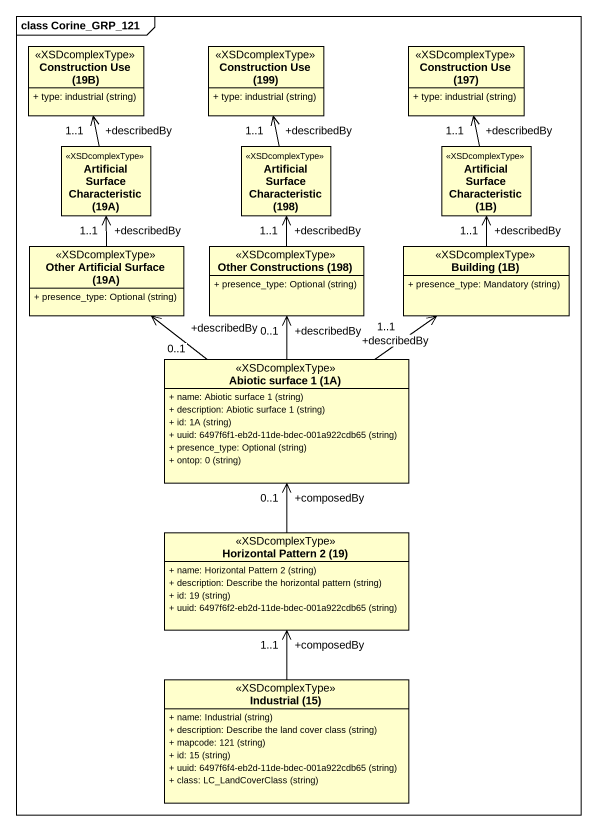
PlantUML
@startuml
mainframe class Corine_GRP_121
hide circle
hide empty members
skinparam classAttributeIconSize 0
class "Construction Use (19B)" as Construction_Use_19B <<XSDcomplexType>> {
  {field} + type: industrial (string)
}
class "Construction Use (199)" as Construction_Use_199 <<XSDcomplexType>> {
  {field} + type: industrial (string)
}
class "Construction Use (197)" as Construction_Use_197 <<XSDcomplexType>> {
  {field} + type: industrial (string)
}
class "Artificial Surface Characteristic (19A)" as Artificial_Surface <<XSDcomplexType>>
class "Artificial Surface Characteristic (198)" as Artificial_Surface_2 <<XSDcomplexType>>
class "Artificial Surface Characteristic (1B)" as Artificial_Surface_3 <<XSDcomplexType>>
class "Other Artificial Surface (19A)" as Other_Artificial_Surface_19A <<XSDcomplexType>> {
  {field} + presence_type: Optional (string)
}
class "Other Constructions (198)" as Other_Constructions_198 <<XSDcomplexType>> {
  {field} + presence_type: Optional (string)
}
class "Building (1B)" as Building_1B <<XSDcomplexType>> {
  {field} + presence_type: Mandatory (string)
}
class "Abiotic surface 1 (1A)" as Abiotic_surface_1_1A <<XSDcomplexType>> {
  {field} + name: Abiotic surface 1 (string)
  {field} + description: Abiotic surface 1 (string)
  {field} + id: 1A (string)
  {field} + uuid: 6497f6f1-eb2d-11de-bdec-001a922cdb65 (string)
  {field} + presence_type: Optional (string)
  {field} + ontop: 0 (string)
}
class "Horizontal Pattern 2 (19)" as Horizontal_Pattern_2_19 <<XSDcomplexType>> {
  {field} + name: Horizontal Pattern 2 (string)
  {field} + description: Describe the horizontal pattern (string)
  {field} + id: 19 (string)
  {field} + uuid: 6497f6f2-eb2d-11de-bdec-001a922cdb65 (string)
}
class "Industrial (15)" as Industrial_15 <<XSDcomplexType>> {
  {field} + name: Industrial (string)
  {field} + description: Describe the land cover class (string)
  {field} + mapcode: 121 (string)
  {field} + id: 15 (string)
  {field} + uuid: 6497f6f4-eb2d-11de-bdec-001a922cdb65 (string)
  {field} + class: LC_LandCoverClass (string)
}
Artificial_Surface -up-> "+describedBy\n1..1" Construction_Use_19B
Artificial_Surface_2 -up-> "+describedBy\n1..1" Construction_Use_199
Artificial_Surface_3 -up-> "+describedBy\n1..1" Construction_Use_197
Other_Artificial_Surface_19A -up-> "+describedBy\n1..1" Artificial_Surface
Other_Constructions_198 -up-> "+describedBy\n1..1" Artificial_Surface_2
Building_1B -up-> "+describedBy\n1..1" Artificial_Surface_3
Abiotic_surface_1_1A -up-> "+describedBy\n0..1" Other_Artificial_Surface_19A
Abiotic_surface_1_1A -up-> "+describedBy\n0..1" Other_Constructions_198
Abiotic_surface_1_1A -up-> "+describedBy\n1..1" Building_1B
Horizontal_Pattern_2_19 -up-> "+composedBy\n0..1" Abiotic_surface_1_1A
Industrial_15 -up-> "+composedBy\n1..1" Horizontal_Pattern_2_19
@enduml
